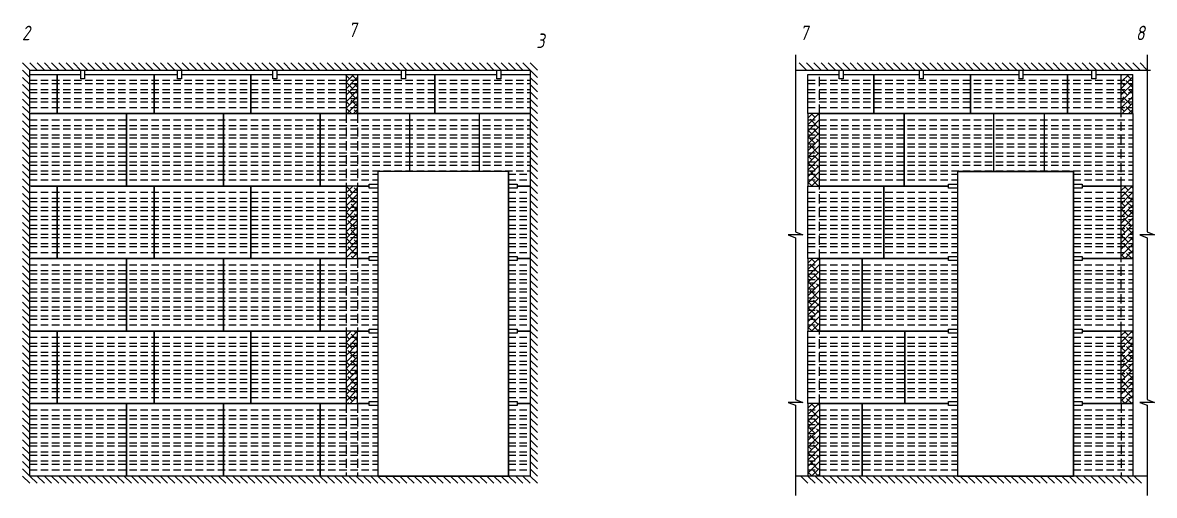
# Model space of a CAD drawing. Header units: millimetres. Extents: x -1499 to 18227, y -5398 to 4982.
# Drawn here: x 447 to 8250, y 1667 to 4929 of the extents above; entities that cross this region are included whole.
import ezdxf
from ezdxf.enums import TextEntityAlignment as Align

# ---------------------------------------------------------------- set-up
doc = ezdxf.new("R2010")
doc.units = ezdxf.units.MM
doc.linetypes.add('DASHED', pattern=[19.05, 12.7, -6.35])
doc.layers.add('100 noprint', color=1, linetype='Continuous', plot=False)
doc.styles.add('ГОСТ-ISOCPEUR', font='isocpeui.ttf', dxfattribs={"width": 0.8})
pattern_1 = [(45, (-56973.817, 13116.812), (-22.45064, 22.45064), []), (135, (-56973.817, 13116.812), (-67.351921, 22.45064), [79.375, -47.625])]

msp = doc.modelspace()

# ---------------------------------------------------------------- hatches: boundary and pattern name
h = msp.add_hatch()
h.set_pattern_fill('ANSI38', color=256, scale=10, style=0)
h.set_pattern_definition(pattern_1)
h.paths.add_polyline_path([(2756.9, 2300.6), (2756.9, 2800.6), (2676.9, 2800.6), (2676.9, 2300.6)])
h.paths.add_polyline_path([(2756.9, 3300.6), (2756.9, 3800.6), (2676.9, 3800.6), (2676.9, 3300.6)])
h.paths.add_polyline_path([(2756.9, 4300.6), (2756.9, 4570.6), (2676.9, 4570.6), (2676.9, 4300.6)])
h = msp.add_hatch()
h.set_pattern_fill('ANSI38', color=256, scale=10, style=0)
h.set_pattern_definition(pattern_1)
h.paths.add_polyline_path([(8101.8, 4300.6), (8101.8, 4570.6), (8021.8, 4570.6), (8021.8, 4300.6)])
h = msp.add_hatch()
h.set_pattern_fill('ANSI38', color=256, scale=10, style=0)
h.set_pattern_definition([(45, (-56973.817, 15116.812), (-22.45064, 22.45064), []), (135, (-56973.817, 15116.812), (-67.351921, 22.45064), [79.375, -47.625])])
h.paths.add_polyline_path([(5941.8, 3800.6), (5941.8, 4300.6), (5861.8, 4300.6), (5861.8, 3800.6)])
h = msp.add_hatch()
h.set_pattern_fill('ANSI38', color=256, scale=10, style=0)
h.set_pattern_definition([(45, (-54813.817, 14616.812), (-22.45064, 22.45064), []), (135, (-54813.817, 14616.812), (-67.351921, 22.45064), [79.375, -47.625])])
h.paths.add_polyline_path([(8101.8, 3300.6), (8101.8, 3800.6), (8021.8, 3800.6), (8021.8, 3300.6)])
h = msp.add_hatch()
h.set_pattern_fill('ANSI38', color=256, scale=10, style=0)
h.set_pattern_definition([(45, (-56973.817, 14116.812), (-22.45064, 22.45064), []), (135, (-56973.817, 14116.812), (-67.351921, 22.45064), [79.375, -47.625])])
h.paths.add_polyline_path([(5941.8, 2800.6), (5941.8, 3300.6), (5861.8, 3300.6), (5861.8, 2800.6)])
h = msp.add_hatch()
h.set_pattern_fill('ANSI38', color=256, scale=10, style=0)
h.set_pattern_definition([(45, (-54813.817, 13616.812), (-22.45064, 22.45064), []), (135, (-54813.817, 13616.812), (-67.351921, 22.45064), [79.375, -47.625])])
h.paths.add_polyline_path([(8101.8, 2300.6), (8101.8, 2800.6), (8021.8, 2800.6), (8021.8, 2300.6)])
h = msp.add_hatch()
h.set_pattern_fill('ANSI38', color=256, scale=10, style=0)
h.set_pattern_definition(pattern_1)
h.paths.add_polyline_path([(5941.8, 1800.6), (5941.8, 2300.6), (5861.8, 2300.6), (5861.8, 1800.6)])

# ---------------------------------------------------------------- linework, layer by layer
for p, q in [((446.9, 4650.6), (496.9, 4600.6)), ((496.9, 4650.6), (546.9, 4600.6)), ((546.9, 4650.6), (596.9, 4600.6)), ((596.9, 4650.6), (646.9, 4600.6)), ((646.9, 4650.6), (696.9, 4600.6)), ((696.9, 4650.6), (746.9, 4600.6)), ((746.9, 4650.6), (796.9, 4600.6)), ((796.9, 4650.6), (846.9, 4600.6)), ((846.9, 4650.6), (896.9, 4600.6)), ((896.9, 4650.6), (946.9, 4600.6)), ((946.9, 4650.6), (996.9, 4600.6)), ((996.9, 4650.6), (1046.9, 4600.6)), ((1046.9, 4650.6), (1096.9, 4600.6)), ((1096.9, 4650.6), (1146.9, 4600.6)), ((1146.9, 4650.6), (1196.9, 4600.6)), ((1196.9, 4650.6), (1246.9, 4600.6)), ((1246.9, 4650.6), (1296.9, 4600.6)), ((1296.9, 4650.6), (1346.9, 4600.6)), ((1346.9, 4650.6), (1396.9, 4600.6)), ((1396.9, 4650.6), (1446.9, 4600.6)), ((1446.9, 4650.6), (1496.9, 4600.6)), ((1496.9, 4650.6), (1546.9, 4600.6)), ((1546.9, 4650.6), (1596.9, 4600.6)), ((1596.9, 4650.6), (1646.9, 4600.6)), ((1646.9, 4650.6), (1696.9, 4600.6)), ((1696.9, 4650.6), (1746.9, 4600.6)), ((1746.9, 4650.6), (1796.9, 4600.6)), ((1796.9, 4650.6), (1846.9, 4600.6)), ((1846.9, 4650.6), (1896.9, 4600.6)), ((1896.9, 4650.6), (1946.9, 4600.6)), ((1946.9, 4650.6), (1996.9, 4600.6)), ((1996.9, 4650.6), (2046.9, 4600.6)), ((2046.9, 4650.6), (2096.9, 4600.6)), ((2096.9, 4650.6), (2146.9, 4600.6)), ((2146.9, 4650.6), (2196.9, 4600.6)), ((2196.9, 4650.6), (2246.9, 4600.6)), ((2246.9, 4650.6), (2296.9, 4600.6)), ((2296.9, 4650.6), (2346.9, 4600.6)), ((2346.9, 4650.6), (2396.9, 4600.6)), ((2396.9, 4650.6), (2446.9, 4600.6)), ((2446.9, 4650.6), (2496.9, 4600.6)), ((2496.9, 4650.6), (2546.9, 4600.6)), ((2546.9, 4650.6), (2596.9, 4600.6)), ((2596.9, 4650.6), (2646.9, 4600.6)), ((2646.9, 4650.6), (2696.9, 4600.6)), ((2696.9, 4650.6), (2746.9, 4600.6)), ((2746.9, 4650.6), (2796.9, 4600.6)), ((2796.9, 4650.6), (2846.9, 4600.6)), ((2846.9, 4650.6), (2896.9, 4600.6)), ((2896.9, 4650.6), (2946.9, 4600.6)), ((2946.9, 4650.6), (2996.9, 4600.6)), ((2996.9, 4650.6), (3046.9, 4600.6)), ((3046.9, 4650.6), (3096.9, 4600.6)), ((3096.9, 4650.6), (3146.9, 4600.6)), ((3146.9, 4650.6), (3196.9, 4600.6)), ((3196.9, 4650.6), (3246.9, 4600.6)), ((3246.9, 4650.6), (3296.9, 4600.6)), ((3296.9, 4650.6), (3346.9, 4600.6)), ((3346.9, 4650.6), (3396.9, 4600.6)), ((3396.9, 4650.6), (3446.9, 4600.6)), ((3446.9, 4650.6), (3496.9, 4600.6)), ((3496.9, 4650.6), (3546.9, 4600.6)), ((3546.9, 4650.6), (3596.9, 4600.6)), ((3596.9, 4650.6), (3646.9, 4600.6)), ((3646.9, 4650.6), (3696.9, 4600.6)), ((3696.9, 4650.6), (3746.9, 4600.6)), ((3746.9, 4650.6), (3796.9, 4600.6)), ((3796.9, 4650.6), (3846.9, 4600.6)), ((3846.9, 4650.6), (3896.9, 4600.6)), ((3896.9, 4650.6), (3946.9, 4600.6)), ((3946.9, 4650.6), (3996.9, 4600.6)), ((5801.8, 4650.6), (5851.8, 4600.6)), ((5851.8, 4650.6), (5901.8, 4600.6)), ((5901.8, 4650.6), (5951.8, 4600.6)), ((5951.8, 4650.6), (6001.8, 4600.6)), ((6001.8, 4650.6), (6051.8, 4600.6)), ((6051.8, 4650.6), (6101.8, 4600.6)), ((6101.8, 4650.6), (6151.8, 4600.6)), ((6151.8, 4650.6), (6201.8, 4600.6)), ((6201.8, 4650.6), (6251.8, 4600.6)), ((6251.8, 4650.6), (6301.8, 4600.6)), ((6301.8, 4650.6), (6351.8, 4600.6)), ((6351.8, 4650.6), (6401.8, 4600.6)), ((6401.8, 4650.6), (6451.8, 4600.6)), ((6451.8, 4650.6), (6501.8, 4600.6)), ((6501.8, 4650.6), (6551.8, 4600.6)), ((6551.8, 4650.6), (6601.8, 4600.6)), ((6601.8, 4650.6), (6651.8, 4600.6)), ((6651.8, 4650.6), (6701.8, 4600.6)), ((6701.8, 4650.6), (6751.8, 4600.6)), ((6751.8, 4650.6), (6801.8, 4600.6)), ((6801.8, 4650.6), (6851.8, 4600.6)), ((6851.8, 4650.6), (6901.8, 4600.6)), ((6901.8, 4650.6), (6951.8, 4600.6)), ((6951.8, 4650.6), (7001.8, 4600.6)), ((7001.8, 4650.6), (7051.8, 4600.6)), ((7051.8, 4650.6), (7101.8, 4600.6)), ((7101.8, 4650.6), (7151.8, 4600.6)), ((7151.8, 4650.6), (7201.8, 4600.6)), ((7201.8, 4650.6), (7251.8, 4600.6)), ((7251.8, 4650.6), (7301.8, 4600.6)), ((7301.8, 4650.6), (7351.8, 4600.6)), ((7351.8, 4650.6), (7401.8, 4600.6)), ((7401.8, 4650.6), (7451.8, 4600.6)), ((7451.8, 4650.6), (7501.8, 4600.6)), ((7501.8, 4650.6), (7551.8, 4600.6)), ((7551.8, 4650.6), (7601.8, 4600.6)), ((7601.8, 4650.6), (7651.8, 4600.6)), ((7651.8, 4650.6), (7701.8, 4600.6)), ((7701.8, 4650.6), (7751.8, 4600.6)), ((7751.8, 4650.6), (7801.8, 4600.6)), ((7801.8, 4650.6), (7851.8, 4600.6)), ((7851.8, 4650.6), (7901.8, 4600.6)), ((7901.8, 4650.6), (7951.8, 4600.6)), ((7951.8, 4650.6), (8001.8, 4600.6)), ((8001.8, 4650.6), (8051.8, 4600.6)), ((8051.8, 4650.6), (8101.8, 4600.6)), ((8101.8, 4650.6), (8151.8, 4600.6)), ((8151.8, 4650.6), (8201.8, 4600.6)), ((446.9, 4600.6), (496.9, 4550.6)), ((446.9, 4550.6), (496.9, 4500.6)), ((496.9, 1800.6), (496.9, 4600.6)), ((496.9, 4600.6), (3946.9, 4600.6)), ((496.9, 4570.6), (847.6, 4570.6)), ((874.6, 4570.6), (1514.6, 4570.6)), ((1541.6, 4570.6), (2171.6, 4570.6)), ((2019.9, 4300.6), (2019.9, 4570.6)), ((2198.6, 4570.6), (3059, 4570.6)), ((2676.9, 4570.6), (2676.9, 4300.6)), ((2756.9, 4570.6), (2756.9, 4300.6)), ((3086, 4570.6), (3716.4, 4570.6)), ((3289.9, 4300.6), (3289.9, 4570.6)), ((3289.9, 4300.6), (3289.9, 4570.6)), ((3743.4, 4570.6), (3946.9, 4570.6)), ((3946.9, 4600.6), (3946.9, 1800.6)), ((3946.9, 4600.6), (3996.9, 4550.6)), ((3946.9, 4570.6), (3946.9, 4300.6)), ((3946.9, 4550.6), (3996.9, 4500.6)), ((5775.4, 4600.6), (8223.8, 4600.6)), ((5861.8, 4300.6), (5861.8, 4570.6)), ((5861.8, 4570.6), (6077.5, 4570.6)), ((6104.5, 4570.6), (6630.1, 4570.6)), ((6657.1, 4570.6), (7317.2, 4570.6)), ((7344.2, 4570.6), (7819.3, 4570.6)), ((7846.3, 4570.6), (8101.8, 4570.6)), ((8021.8, 4300.6), (8021.8, 4570.6)), ((8101.8, 4300.6), (8101.8, 4570.6)), ((446.9, 4500.6), (496.9, 4450.6)), ((446.9, 4450.6), (496.9, 4400.6)), ((3946.9, 4500.6), (3996.9, 4450.6)), ((3946.9, 4450.6), (3996.9, 4400.6)), ((446.9, 4400.6), (496.9, 4350.6)), ((3946.9, 4400.6), (3996.9, 4350.6)), ((446.9, 4350.6), (496.9, 4300.6)), ((446.9, 4300.6), (496.9, 4250.6)), ((2686.9, 4300.6), (2019.9, 4300.6)), ((2497.9, 3800.6), (2497.9, 4300.6)), ((2497.9, 4300.6), (3164.9, 4300.6)), ((3114.9, 4300.6), (3114.9, 3900.6)), ((3164.9, 4300.6), (3596.9, 4300.6)), ((3946.9, 4300.6), (3289.9, 4300.6)), ((3946.9, 4350.6), (3996.9, 4300.6)), ((3946.9, 4300.6), (3996.9, 4250.6)), ((5861.8, 4300.6), (5861.8, 3800.6)), ((5941.8, 4300.6), (6524.8, 4300.6)), ((5941.8, 3800.6), (5941.8, 4300.6)), ((6524.8, 4300.6), (6524.8, 3800.6)), ((6524.8, 4300.6), (7191.8, 4300.6)), ((6524.8, 3800.6), (6524.8, 4300.6)), ((7141.8, 4300.6), (7141.8, 3900.6)), ((7191.8, 4300.6), (7491.8, 4300.6)), ((7491.8, 3900.6), (7491.8, 4300.6)), ((7491.8, 3900.6), (7491.8, 4300.6)), ((7491.8, 4300.6), (8101.8, 4300.6)), ((8101.8, 4300.6), (8101.8, 3800.6)), ((446.9, 4250.6), (496.9, 4200.6)), ((3946.9, 4250.6), (3996.9, 4200.6)), ((446.9, 4200.6), (496.9, 4150.6)), ((446.9, 4150.6), (496.9, 4100.6)), ((3946.9, 4200.6), (3996.9, 4150.6)), ((3946.9, 4150.6), (3996.9, 4100.6)), ((446.9, 4100.6), (496.9, 4050.6)), ((3946.9, 4100.6), (3996.9, 4050.6)), ((446.9, 4050.6), (496.9, 4000.6)), ((446.9, 4000.6), (496.9, 3950.6)), ((3946.9, 4050.6), (3996.9, 4000.6)), ((3946.9, 4000.6), (3996.9, 3950.6)), ((446.9, 3950.6), (496.9, 3900.6)), ((3946.9, 3950.6), (3996.9, 3900.6)), ((446.9, 3900.6), (496.9, 3850.6)), ((446.9, 3850.6), (496.9, 3800.6)), ((2896.9, 3900.6), (2896.9, 1800.6)), ((3796.9, 3900.6), (2896.9, 3900.6)), ((3796.9, 3900.6), (3796.9, 1800.6)), ((3946.9, 3900.6), (3996.9, 3850.6)), ((3946.9, 3850.6), (3996.9, 3800.6)), ((6891.8, 3900.6), (6891.8, 1800.6)), ((6891.8, 3900.6), (7691.8, 3900.6)), ((7691.8, 3900.6), (7691.8, 1800.6)), ((446.9, 3800.6), (496.9, 3750.6)), ((446.9, 3750.6), (496.9, 3700.6)), ((2019.9, 3300.6), (2019.9, 3800.6)), ((2019.9, 3800.6), (2676.9, 3800.6)), ((2836.9, 3800.6), (2497.9, 3800.6)), ((2676.9, 3800.6), (2676.9, 3300.6)), ((3946.9, 3800.6), (3996.9, 3750.6)), ((3946.9, 3750.6), (3996.9, 3700.6)), ((5861.8, 3800.6), (6384.8, 3800.6)), ((5861.8, 3300.6), (5861.8, 3800.6)), ((6524.8, 3800.6), (5941.8, 3800.6)), ((6384.8, 3800.6), (6384.8, 3300.6)), ((6831.8, 3800.6), (6524.8, 3800.6)), ((8101.8, 3800.6), (7751.8, 3800.6)), ((8021.8, 3300.6), (8021.8, 3800.6)), ((8101.8, 3800.6), (8101.8, 3300.6)), ((446.9, 3700.6), (496.9, 3650.6)), ((3946.9, 3700.6), (3996.9, 3650.6)), ((446.9, 3650.6), (496.9, 3600.6)), ((446.9, 3600.6), (496.9, 3550.6)), ((3946.9, 3650.6), (3996.9, 3600.6)), ((3946.9, 3600.6), (3996.9, 3550.6)), ((446.9, 3550.6), (496.9, 3500.6)), ((3946.9, 3550.6), (3996.9, 3500.6)), ((446.9, 3500.6), (496.9, 3450.6)), ((446.9, 3450.6), (496.9, 3400.6)), ((3946.9, 3500.6), (3996.9, 3450.6)), ((3946.9, 3450.6), (3996.9, 3400.6)), ((446.9, 3400.6), (496.9, 3350.6)), ((3946.9, 3400.6), (3996.9, 3350.6)), ((446.9, 3350.6), (496.9, 3300.6)), ((446.9, 3300.6), (496.9, 3250.6)), ((2676.9, 3300.6), (2019.9, 3300.6)), ((2497.9, 2800.6), (2497.9, 3300.6)), ((2497.9, 3300.6), (2836.9, 3300.6)), ((3796.9, 2800.6), (3796.9, 3300.6)), ((3946.9, 3350.6), (3996.9, 3300.6)), ((3946.9, 3300.6), (3996.9, 3250.6)), ((5861.8, 3300.6), (5861.8, 2800.6)), ((6384.8, 3300.6), (5861.8, 3300.6)), ((5941.8, 3300.6), (5941.8, 2800.6)), ((6234.8, 2800.6), (6234.8, 3300.6)), ((6234.8, 3300.6), (6831.8, 3300.6)), ((8101.8, 3300.6), (8101.8, 2800.6)), ((446.9, 3250.6), (496.9, 3200.6)), ((446.9, 3200.6), (496.9, 3150.6)), ((3946.9, 3250.6), (3996.9, 3200.6)), ((3946.9, 3200.6), (3996.9, 3150.6)), ((446.9, 3150.6), (496.9, 3100.6)), ((3946.9, 3150.6), (3996.9, 3100.6)), ((446.9, 3100.6), (496.9, 3050.6)), ((446.9, 3050.6), (496.9, 3000.6)), ((3946.9, 3100.6), (3996.9, 3050.6)), ((3946.9, 3050.6), (3996.9, 3000.6)), ((446.9, 3000.6), (496.9, 2950.6)), ((3946.9, 3000.6), (3996.9, 2950.6)), ((446.9, 2950.6), (496.9, 2900.6)), ((446.9, 2900.6), (496.9, 2850.6)), ((3946.9, 2950.6), (3996.9, 2900.6)), ((3946.9, 2900.6), (3996.9, 2850.6)), ((446.9, 2850.6), (496.9, 2800.6)), ((3946.9, 2850.6), (3996.9, 2800.6)), ((446.9, 2800.6), (496.9, 2750.6)), ((446.9, 2750.6), (496.9, 2700.6)), ((2019.9, 2800.6), (2676.9, 2800.6)), ((2019.9, 2300.6), (2019.9, 2800.6)), ((2836.9, 2800.6), (2497.9, 2800.6)), ((2676.9, 2800.6), (2676.9, 2300.6)), ((2756.9, 2300.6), (2756.9, 2800.6)), ((2756.9, 2800.6), (2836.9, 2800.6)), ((3796.9, 2300.6), (3796.9, 2800.6)), ((3856.9, 2800.6), (3946.9, 2800.6)), ((3946.9, 2800.6), (3856.9, 2800.6)), ((3946.9, 2800.6), (3996.9, 2750.6)), ((3946.9, 2750.6), (3996.9, 2700.6)), ((6831.8, 2800.6), (6234.8, 2800.6)), ((8021.8, 2300.6), (8021.8, 2800.6)), ((8101.8, 2800.6), (8101.8, 2300.6)), ((446.9, 2700.6), (496.9, 2650.6)), ((3946.9, 2700.6), (3996.9, 2650.6)), ((446.9, 2650.6), (496.9, 2600.6)), ((446.9, 2600.6), (496.9, 2550.6)), ((3946.9, 2650.6), (3996.9, 2600.6)), ((3946.9, 2600.6), (3996.9, 2550.6)), ((446.9, 2550.6), (496.9, 2500.6)), ((446.9, 2500.6), (496.9, 2450.6)), ((3946.9, 2550.6), (3996.9, 2500.6)), ((3946.9, 2500.6), (3996.9, 2450.6)), ((446.9, 2450.6), (496.9, 2400.6)), ((3946.9, 2450.6), (3996.9, 2400.6)), ((446.9, 2400.6), (496.9, 2350.6)), ((446.9, 2350.6), (496.9, 2300.6)), ((3946.9, 2400.6), (3996.9, 2350.6)), ((3946.9, 2350.6), (3996.9, 2300.6)), ((446.9, 2300.6), (496.9, 2250.6)), ((2676.9, 2300.6), (2019.9, 2300.6)), ((2836.9, 2300.6), (2756.9, 2300.6)), ((3946.9, 2300.6), (3996.9, 2250.6)), ((5861.8, 2300.6), (5861.8, 1800.6)), ((5941.8, 2300.6), (5941.8, 1800.6)), ((6234.8, 1800.6), (6234.8, 2300.6)), ((6234.8, 2300.6), (6831.8, 2300.6)), ((8101.8, 2300.6), (8101.8, 1800.6)), ((446.9, 2250.6), (496.9, 2200.6)), ((446.9, 2200.6), (496.9, 2150.6)), ((3946.9, 2250.6), (3996.9, 2200.6)), ((3946.9, 2200.6), (3996.9, 2150.6)), ((446.9, 2150.6), (496.9, 2100.6)), ((3946.9, 2150.6), (3996.9, 2100.6)), ((446.9, 2100.6), (496.9, 2050.6)), ((446.9, 2050.6), (496.9, 2000.6)), ((3946.9, 2100.6), (3996.9, 2050.6)), ((3946.9, 2050.6), (3996.9, 2000.6)), ((446.9, 2000.6), (496.9, 1950.6)), ((3946.9, 2000.6), (3996.9, 1950.6)), ((446.9, 1950.6), (496.9, 1900.6)), ((446.9, 1900.6), (496.9, 1850.6)), ((3946.9, 1950.6), (3996.9, 1900.6)), ((3946.9, 1900.6), (3996.9, 1850.6)), ((446.9, 1850.6), (496.9, 1800.6)), ((446.9, 1800.6), (496.9, 1750.6)), ((3946.9, 1800.6), (496.9, 1800.6)), ((496.9, 1800.6), (546.9, 1750.6)), ((546.9, 1800.6), (596.9, 1750.6)), ((596.9, 1800.6), (646.9, 1750.6)), ((646.9, 1800.6), (696.9, 1750.6)), ((696.9, 1800.6), (746.9, 1750.6)), ((746.9, 1800.6), (796.9, 1750.6)), ((796.9, 1800.6), (846.9, 1750.6)), ((846.9, 1800.6), (896.9, 1750.6)), ((896.9, 1800.6), (946.9, 1750.6)), ((946.9, 1800.6), (996.9, 1750.6)), ((996.9, 1800.6), (1046.9, 1750.6)), ((1046.9, 1800.6), (1096.9, 1750.6)), ((1096.9, 1800.6), (1146.9, 1750.6)), ((1146.9, 1800.6), (1196.9, 1750.6)), ((1196.9, 1800.6), (1246.9, 1750.6)), ((1246.9, 1800.6), (1296.9, 1750.6)), ((1296.9, 1800.6), (1346.9, 1750.6)), ((1346.9, 1800.6), (1396.9, 1750.6)), ((1396.9, 1800.6), (1446.9, 1750.6)), ((1446.9, 1800.6), (1496.9, 1750.6)), ((1496.9, 1800.6), (1546.9, 1750.6)), ((1546.9, 1800.6), (1596.9, 1750.6)), ((1596.9, 1800.6), (1646.9, 1750.6)), ((1646.9, 1800.6), (1696.9, 1750.6)), ((1696.9, 1800.6), (1746.9, 1750.6)), ((1746.9, 1800.6), (1796.9, 1750.6)), ((1796.9, 1800.6), (1846.9, 1750.6)), ((1846.9, 1800.6), (1896.9, 1750.6)), ((1896.9, 1800.6), (1946.9, 1750.6)), ((1946.9, 1800.6), (1996.9, 1750.6)), ((1996.9, 1800.6), (2046.9, 1750.6)), ((2046.9, 1800.6), (2096.9, 1750.6)), ((2096.9, 1800.6), (2146.9, 1750.6)), ((2146.9, 1800.6), (2196.9, 1750.6)), ((2196.9, 1800.6), (2246.9, 1750.6)), ((2246.9, 1800.6), (2296.9, 1750.6)), ((2296.9, 1800.6), (2346.9, 1750.6)), ((2346.9, 1800.6), (2396.9, 1750.6)), ((2396.9, 1800.6), (2446.9, 1750.6)), ((2446.9, 1800.6), (2496.9, 1750.6)), ((2496.9, 1800.6), (2546.9, 1750.6)), ((2546.9, 1800.6), (2596.9, 1750.6)), ((2596.9, 1800.6), (2646.9, 1750.6)), ((2646.9, 1800.6), (2696.9, 1750.6)), ((2696.9, 1800.6), (2746.9, 1750.6)), ((2746.9, 1800.6), (2796.9, 1750.6)), ((2796.9, 1800.6), (2846.9, 1750.6)), ((2846.9, 1800.6), (2896.9, 1750.6)), ((2896.9, 1800.6), (2946.9, 1750.6)), ((2946.9, 1800.6), (2996.9, 1750.6)), ((2996.9, 1800.6), (3046.9, 1750.6)), ((3046.9, 1800.6), (3096.9, 1750.6)), ((3096.9, 1800.6), (3146.9, 1750.6)), ((3146.9, 1800.6), (3196.9, 1750.6)), ((3196.9, 1800.6), (3246.9, 1750.6)), ((3246.9, 1800.6), (3296.9, 1750.6)), ((3296.9, 1800.6), (3346.9, 1750.6)), ((3346.9, 1800.6), (3396.9, 1750.6)), ((3396.9, 1800.6), (3446.9, 1750.6)), ((3446.9, 1800.6), (3496.9, 1750.6)), ((3496.9, 1800.6), (3546.9, 1750.6)), ((3546.9, 1800.6), (3596.9, 1750.6)), ((3596.9, 1800.6), (3646.9, 1750.6)), ((3646.9, 1800.6), (3696.9, 1750.6)), ((3696.9, 1800.6), (3746.9, 1750.6)), ((3746.9, 1800.6), (3796.9, 1750.6)), ((3796.9, 1800.6), (3846.9, 1750.6)), ((3846.9, 1800.6), (3896.9, 1750.6)), ((3896.9, 1800.6), (3946.9, 1750.6)), ((3946.9, 1850.6), (3996.9, 1800.6)), ((3946.9, 1800.6), (3996.9, 1750.6)), ((8200.3, 1800.6), (5775.4, 1800.6)), ((5811.8, 1800.6), (5861.8, 1750.6)), ((5861.8, 1800.6), (5911.8, 1750.6)), ((5911.8, 1800.6), (5961.8, 1750.6)), ((5961.8, 1800.6), (6011.8, 1750.6)), ((6011.8, 1800.6), (6061.8, 1750.6)), ((6061.8, 1800.6), (6111.8, 1750.6)), ((6111.8, 1800.6), (6161.8, 1750.6)), ((6161.8, 1800.6), (6211.8, 1750.6)), ((6211.8, 1800.6), (6261.8, 1750.6)), ((6891.8, 1800.6), (6234.8, 1800.6)), ((6261.8, 1800.6), (6311.8, 1750.6)), ((6311.8, 1800.6), (6361.8, 1750.6)), ((6361.8, 1800.6), (6411.8, 1750.6)), ((6411.8, 1800.6), (6461.8, 1750.6)), ((6461.8, 1800.6), (6511.8, 1750.6)), ((6511.8, 1800.6), (6561.8, 1750.6)), ((6561.8, 1800.6), (6611.8, 1750.6)), ((6611.8, 1800.6), (6661.8, 1750.6)), ((6661.8, 1800.6), (6711.8, 1750.6)), ((6711.8, 1800.6), (6761.8, 1750.6)), ((6761.8, 1800.6), (6811.8, 1750.6)), ((6811.8, 1800.6), (6861.8, 1750.6)), ((6861.8, 1800.6), (6911.8, 1750.6)), ((6911.8, 1800.6), (6961.8, 1750.6)), ((6961.8, 1800.6), (7011.8, 1750.6)), ((7011.8, 1800.6), (7061.8, 1750.6)), ((7061.8, 1800.6), (7111.8, 1750.6)), ((7111.8, 1800.6), (7161.8, 1750.6)), ((7161.8, 1800.6), (7211.8, 1750.6)), ((7211.8, 1800.6), (7261.8, 1750.6)), ((7261.8, 1800.6), (7311.8, 1750.6)), ((7311.8, 1800.6), (7361.8, 1750.6)), ((7361.8, 1800.6), (7411.8, 1750.6)), ((7411.8, 1800.6), (7461.8, 1750.6)), ((7461.8, 1800.6), (7511.8, 1750.6)), ((7511.8, 1800.6), (7561.8, 1750.6)), ((7561.8, 1800.6), (7611.8, 1750.6)), ((7611.8, 1800.6), (7661.8, 1750.6)), ((7661.8, 1800.6), (7711.8, 1750.6)), ((7711.8, 1800.6), (7761.8, 1750.6)), ((7761.8, 1800.6), (7811.8, 1750.6)), ((7811.8, 1800.6), (7861.8, 1750.6)), ((7861.8, 1800.6), (7911.8, 1750.6)), ((7911.8, 1800.6), (7961.8, 1750.6)), ((7961.8, 1800.6), (8011.8, 1750.6)), ((8011.8, 1800.6), (8061.8, 1750.6)), ((8061.8, 1800.6), (8111.8, 1750.6)), ((8111.8, 1800.6), (8161.8, 1750.6))]:
    msp.add_line(p, q)
at = {"linetype": 'DASHED', "ltscale": 5}
for p, q in [((5941.8, 4300.6), (5941.8, 4570.6)), ((2676.9, 4300.6), (2676.9, 3800.6)), ((2756.9, 4300.6), (2756.9, 3800.6)), ((8021.8, 3800.6), (8021.8, 4300.6)), ((5941.8, 3300.6), (5941.8, 3800.6)), ((2676.9, 3300.6), (2676.9, 2800.6)), ((2756.9, 3300.6), (2756.9, 2800.6)), ((8021.8, 2800.6), (8021.8, 3300.6)), ((5941.8, 2300.6), (5941.8, 2800.6)), ((2676.9, 2300.6), (2676.9, 1800.6)), ((2756.9, 2300.6), (2756.9, 1800.6)), ((8021.8, 2300.6), (8021.8, 1800.6))]:
    msp.add_line(p, q, dxfattribs=at)
for points in [[(5775.4, 4706.7), (5775.4, 3484.7), (5825.4, 3464.7), (5725.4, 3464.7), (5775.4, 3444.7), (5775.4, 2328.8), (5825.4, 2308.8), (5725.4, 2308.8), (5775.4, 2288.8), (5775.4, 1667.2)], [(8200.3, 4706.7), (8200.3, 3484.7), (8250.3, 3464.7), (8150.3, 3464.7), (8200.3, 3444.7), (8200.3, 2328.8), (8250.3, 2308.8), (8150.3, 2308.8), (8200.3, 2288.8), (8200.3, 1667.2)], [(685.9, 4570.6), (685.9, 4300.6), (506.9, 4300.6)], [(1352.9, 4570.6), (1352.9, 4300.6), (685.9, 4300.6), (685.9, 4570.6)], [(2019.9, 4570.6), (2019.9, 4300.6), (1352.9, 4300.6), (1352.9, 4570.6)], [(3289.9, 4570.6), (3289.9, 4300.6), (2756.9, 4300.6)], [(6316.3, 4570.6), (6316.3, 4300.6), (5861.8, 4300.6)], [(6983.3, 4570.6), (6983.3, 4300.6), (6316.3, 4300.6), (6316.3, 4570.6)], [(7650.3, 4570.6), (7650.3, 4300.6), (6983.3, 4300.6), (6983.3, 4570.6)], [(8021.8, 4300.6), (7650.3, 4300.6), (7650.3, 4570.6)], [(3596.9, 3900.6), (3596.9, 4300.6), (3946.9, 4300.6)], [(506.9, 3800.6), (685.9, 3800.6), (685.9, 3300.6), (506.9, 3300.6)], [(2836.9, 3300.6), (2756.9, 3300.6), (2756.9, 3800.6), (2836.9, 3800.6)], [(3796.9, 3300.6), (3796.9, 3800.6)], [(3946.9, 3800.6), (3856.9, 3800.6)], [(3856.9, 3800.6), (3946.9, 3800.6)], [(6831.8, 3300.6), (6384.8, 3300.6), (6384.8, 3800.6), (6831.8, 3800.6)], [(7751.8, 3800.6), (8021.8, 3800.6)], [(3946.9, 3300.6), (3856.9, 3300.6)], [(3856.9, 3300.6), (3946.9, 3300.6)], [(5941.8, 3300.6), (6234.8, 3300.6), (6234.8, 2800.6), (5941.8, 2800.6)], [(7751.8, 3300.6), (8101.8, 3300.6)], [(8101.8, 3300.6), (7751.8, 3300.6)], [(506.9, 2800.6), (685.9, 2800.6), (685.9, 2300.6), (506.9, 2300.6)], [(6831.8, 2300.6), (6528.8, 2300.6), (6528.8, 2800.6), (6831.8, 2800.6)], [(7751.8, 2800.6), (8021.8, 2800.6)], [(8101.8, 2800.6), (7751.8, 2800.6)], [(2896.9, 1800.6), (2497.9, 1800.6), (2497.9, 2300.6), (2836.9, 2300.6)], [(3946.9, 1800.6), (3796.9, 1800.6), (3796.9, 2300.6)], [(3946.9, 2300.6), (3856.9, 2300.6)], [(3856.9, 2300.6), (3946.9, 2300.6)], [(5941.8, 2300.6), (6234.8, 2300.6), (6234.8, 1800.6), (5941.8, 1800.6)], [(7751.8, 2300.6), (8101.8, 2300.6)], [(8101.8, 2300.6), (7751.8, 2300.6)], [(8101.8, 1800.6), (7691.8, 1800.6)]]:
    msp.add_lwpolyline(points)
at = {"flags": 128}
for points in [[(874.6, 4540.6), (847.6, 4540.6), (847.6, 4600.6), (874.6, 4600.6)], [(1541.6, 4540.6), (1514.6, 4540.6), (1514.6, 4600.6), (1541.6, 4600.6)], [(2198.6, 4540.6), (2171.6, 4540.6), (2171.6, 4600.6), (2198.6, 4600.6)], [(3086, 4540.6), (3059, 4540.6), (3059, 4600.6), (3086, 4600.6)], [(3743.4, 4540.6), (3716.4, 4540.6), (3716.4, 4600.6), (3743.4, 4600.6)], [(6104.5, 4540.6), (6077.5, 4540.6), (6077.5, 4600.6), (6104.5, 4600.6)], [(6657.1, 4540.6), (6630.1, 4540.6), (6630.1, 4600.6), (6657.1, 4600.6)], [(7344.2, 4540.6), (7317.2, 4540.6), (7317.2, 4600.6), (7344.2, 4600.6)], [(7846.3, 4540.6), (7819.3, 4540.6), (7819.3, 4600.6), (7846.3, 4600.6)], [(2836.9, 3787.1), (2836.9, 3814.1), (2896.9, 3814.1), (2896.9, 3787.1)], [(3796.9, 3787.1), (3796.9, 3814.1), (3856.9, 3814.1), (3856.9, 3787.1)], [(6831.8, 3787.1), (6831.8, 3814.1), (6891.8, 3814.1), (6891.8, 3787.1)], [(7691.8, 3787.1), (7691.8, 3814.1), (7751.8, 3814.1), (7751.8, 3787.1)], [(2836.9, 3287.1), (2836.9, 3314.1), (2896.9, 3314.1), (2896.9, 3287.1)], [(3796.9, 3287.1), (3796.9, 3314.1), (3856.9, 3314.1), (3856.9, 3287.1)], [(6831.8, 3287.1), (6831.8, 3314.1), (6891.8, 3314.1), (6891.8, 3287.1)], [(7691.8, 3287.1), (7691.8, 3314.1), (7751.8, 3314.1), (7751.8, 3287.1)], [(2836.9, 2787.1), (2836.9, 2814.1), (2896.9, 2814.1), (2896.9, 2787.1)], [(3796.9, 2787.1), (3796.9, 2814.1), (3856.9, 2814.1), (3856.9, 2787.1)], [(6831.8, 2787.1), (6831.8, 2814.1), (6891.8, 2814.1), (6891.8, 2787.1)], [(7691.8, 2787.1), (7691.8, 2814.1), (7751.8, 2814.1), (7751.8, 2787.1)], [(2836.9, 2287.1), (2836.9, 2314.1), (2896.9, 2314.1), (2896.9, 2287.1)], [(3796.9, 2287.1), (3796.9, 2314.1), (3856.9, 2314.1), (3856.9, 2287.1)], [(6831.8, 2287.1), (6831.8, 2314.1), (6891.8, 2314.1), (6891.8, 2287.1)], [(7691.8, 2287.1), (7691.8, 2314.1), (7751.8, 2314.1), (7751.8, 2287.1)]]:
    msp.add_lwpolyline(points, close=True, dxfattribs=at)
for points in [[(496.9, 4300.6), (1163.9, 4300.6), (1163.9, 3800.6), (496.9, 3800.6)], [(1163.9, 4300.6), (1830.9, 4300.6), (1830.9, 3800.6), (1163.9, 3800.6)], [(1830.9, 4300.6), (2497.9, 4300.6), (2497.9, 3800.6), (1830.9, 3800.6)], [(685.9, 3800.6), (1352.9, 3800.6), (1352.9, 3300.6), (685.9, 3300.6)], [(1352.9, 3800.6), (2019.9, 3800.6), (2019.9, 3300.6), (1352.9, 3300.6)], [(496.9, 3300.6), (1163.9, 3300.6), (1163.9, 2800.6), (496.9, 2800.6)], [(1163.9, 3300.6), (1830.9, 3300.6), (1830.9, 2800.6), (1163.9, 2800.6)], [(1830.9, 3300.6), (2497.9, 3300.6), (2497.9, 2800.6), (1830.9, 2800.6)], [(685.9, 2800.6), (1352.9, 2800.6), (1352.9, 2300.6), (685.9, 2300.6)], [(1352.9, 2800.6), (2019.9, 2800.6), (2019.9, 2300.6), (1352.9, 2300.6)], [(5861.8, 2800.6), (6528.8, 2800.6), (6528.8, 2300.6), (5861.8, 2300.6)], [(496.9, 2300.6), (1163.9, 2300.6), (1163.9, 1800.6), (496.9, 1800.6)], [(1163.9, 2300.6), (1830.9, 2300.6), (1830.9, 1800.6), (1163.9, 1800.6)], [(1830.9, 2300.6), (2497.9, 2300.6), (2497.9, 1800.6), (1830.9, 1800.6)]]:
    msp.add_lwpolyline(points, close=True)
at = {"layer": '100 noprint', "linetype": 'DASHED', "ltscale": 4}
for p, q in [((496.9, 4530.6), (3946.9, 4530.6)), ((5861.8, 4530.6), (8101.8, 4530.6)), ((496.9, 4508.1), (3946.9, 4508.1)), ((496.9, 4468.1), (3946.9, 4468.1)), ((5861.8, 4508.1), (8101.8, 4508.1)), ((5861.8, 4468.1), (8101.8, 4468.1)), ((496.9, 4445.6), (3946.9, 4445.6)), ((496.9, 4405.6), (3946.9, 4405.6)), ((496.9, 4383.1), (3946.9, 4383.1)), ((5861.8, 4445.6), (8101.8, 4445.6)), ((5861.8, 4405.6), (8101.8, 4405.6)), ((5861.8, 4383.1), (8101.8, 4383.1)), ((496.9, 4343.1), (3946.9, 4343.1)), ((5861.8, 4343.1), (8101.8, 4343.1)), ((496.9, 4258.1), (3946.9, 4258.1)), ((496.9, 4218.1), (3946.9, 4218.1)), ((5861.8, 4258.1), (8101.8, 4258.1)), ((5861.8, 4218.1), (8101.8, 4218.1)), ((496.9, 4195.6), (3946.9, 4195.6)), ((496.9, 4155.6), (3946.9, 4155.6)), ((5861.8, 4195.6), (8101.8, 4195.6)), ((5861.8, 4155.6), (8101.8, 4155.6)), ((496.9, 4133.1), (3946.9, 4133.1)), ((496.9, 4093.1), (3946.9, 4093.1)), ((496.9, 4070.6), (3946.9, 4070.6)), ((5861.8, 4133.1), (8101.8, 4133.1)), ((5861.8, 4093.1), (8101.8, 4093.1)), ((5861.8, 4070.6), (8101.8, 4070.6)), ((496.9, 4030.6), (3946.9, 4030.6)), ((496.9, 4008.1), (3946.9, 4008.1)), ((5861.8, 4030.6), (8101.8, 4030.6)), ((5861.8, 4008.1), (8101.8, 4008.1)), ((496.9, 3968.1), (3946.9, 3968.1)), ((496.9, 3945.6), (3946.9, 3945.6)), ((496.9, 3905.6), (3946.9, 3905.6)), ((5861.8, 3968.1), (8101.8, 3968.1)), ((5861.8, 3945.6), (8101.8, 3945.6)), ((5861.8, 3905.6), (8101.8, 3905.6)), ((496.9, 3883.1), (2896.9, 3883.1)), ((496.9, 3843.1), (2896.9, 3843.1)), ((3796.9, 3883.1), (3946.9, 3883.1)), ((3796.9, 3843.1), (3946.9, 3843.1)), ((5861.8, 3883.1), (6891.8, 3883.1)), ((5861.8, 3843.1), (6891.8, 3843.1)), ((7691.8, 3883.1), (8101.8, 3883.1)), ((7691.8, 3843.1), (8101.8, 3843.1)), ((496.9, 3758.1), (2896.9, 3758.1)), ((3796.9, 3758.1), (3946.9, 3758.1)), ((5861.8, 3758.1), (6891.8, 3758.1)), ((7691.8, 3758.1), (8101.8, 3758.1)), ((496.9, 3718.1), (2896.9, 3718.1)), ((496.9, 3695.6), (2896.9, 3695.6)), ((3796.9, 3718.1), (3946.9, 3718.1)), ((3796.9, 3695.6), (3946.9, 3695.6)), ((5861.8, 3718.1), (6891.8, 3718.1)), ((5861.8, 3695.6), (6891.8, 3695.6)), ((7691.8, 3718.1), (8101.8, 3718.1)), ((7691.8, 3695.6), (8101.8, 3695.6)), ((496.9, 3655.6), (2896.9, 3655.6)), ((496.9, 3633.1), (2896.9, 3633.1)), ((496.9, 3593.1), (2896.9, 3593.1)), ((3796.9, 3655.6), (3946.9, 3655.6)), ((3796.9, 3633.1), (3946.9, 3633.1)), ((3796.9, 3593.1), (3946.9, 3593.1)), ((5861.8, 3655.6), (6891.8, 3655.6)), ((5861.8, 3633.1), (6891.8, 3633.1)), ((5861.8, 3593.1), (6891.8, 3593.1)), ((7691.8, 3655.6), (8101.8, 3655.6)), ((7691.8, 3633.1), (8101.8, 3633.1)), ((7691.8, 3593.1), (8101.8, 3593.1)), ((496.9, 3570.6), (2896.9, 3570.6)), ((496.9, 3530.6), (2896.9, 3530.6)), ((3796.9, 3570.6), (3946.9, 3570.6)), ((3796.9, 3530.6), (3946.9, 3530.6)), ((5861.8, 3570.6), (6891.8, 3570.6)), ((5861.8, 3530.6), (6891.8, 3530.6)), ((7691.8, 3570.6), (8101.8, 3570.6)), ((7691.8, 3530.6), (8101.8, 3530.6)), ((496.9, 3508.1), (2896.9, 3508.1)), ((496.9, 3468.1), (2896.9, 3468.1)), ((496.9, 3445.6), (2896.9, 3445.6)), ((3796.9, 3508.1), (3946.9, 3508.1)), ((3796.9, 3468.1), (3946.9, 3468.1)), ((3796.9, 3445.6), (3946.9, 3445.6)), ((5861.8, 3508.1), (6891.8, 3508.1)), ((5861.8, 3468.1), (6891.8, 3468.1)), ((5861.8, 3445.6), (6891.8, 3445.6)), ((7691.8, 3508.1), (8101.8, 3508.1)), ((7691.8, 3468.1), (8101.8, 3468.1)), ((7691.8, 3445.6), (8101.8, 3445.6)), ((496.9, 3405.6), (2896.9, 3405.6)), ((496.9, 3383.1), (2896.9, 3383.1)), ((3796.9, 3405.6), (3946.9, 3405.6)), ((3796.9, 3383.1), (3946.9, 3383.1)), ((5861.8, 3405.6), (6891.8, 3405.6)), ((5861.8, 3383.1), (6891.8, 3383.1)), ((7691.8, 3405.6), (8101.8, 3405.6)), ((7691.8, 3383.1), (8101.8, 3383.1)), ((496.9, 3343.1), (2896.9, 3343.1)), ((3796.9, 3343.1), (3946.9, 3343.1)), ((5861.8, 3343.1), (6891.8, 3343.1)), ((7691.8, 3343.1), (8101.8, 3343.1)), ((496.9, 3258.1), (2896.9, 3258.1)), ((496.9, 3218.1), (2896.9, 3218.1)), ((3796.9, 3258.1), (3946.9, 3258.1)), ((3796.9, 3218.1), (3946.9, 3218.1)), ((5861.8, 3258.1), (6891.8, 3258.1)), ((5861.8, 3218.1), (6891.8, 3218.1)), ((7691.8, 3258.1), (8101.8, 3258.1)), ((7691.8, 3218.1), (8101.8, 3218.1)), ((496.9, 3195.6), (2896.9, 3195.6)), ((496.9, 3155.6), (2896.9, 3155.6)), ((496.9, 3133.1), (2896.9, 3133.1)), ((3796.9, 3195.6), (3946.9, 3195.6)), ((3796.9, 3155.6), (3946.9, 3155.6)), ((3796.9, 3133.1), (3946.9, 3133.1)), ((5861.8, 3195.6), (6891.8, 3195.6)), ((5861.8, 3155.6), (6891.8, 3155.6)), ((5861.8, 3133.1), (6891.8, 3133.1)), ((7691.8, 3195.6), (8101.8, 3195.6)), ((7691.8, 3155.6), (8101.8, 3155.6)), ((7691.8, 3133.1), (8101.8, 3133.1)), ((496.9, 3093.1), (2896.9, 3093.1)), ((496.9, 3070.6), (2896.9, 3070.6)), ((3796.9, 3093.1), (3946.9, 3093.1)), ((3796.9, 3070.6), (3946.9, 3070.6)), ((5861.8, 3093.1), (6891.8, 3093.1)), ((5861.8, 3070.6), (6891.8, 3070.6)), ((7691.8, 3093.1), (8101.8, 3093.1)), ((7691.8, 3070.6), (8101.8, 3070.6)), ((496.9, 3030.6), (2896.9, 3030.6)), ((496.9, 3008.1), (2896.9, 3008.1)), ((496.9, 2968.1), (2896.9, 2968.1)), ((3796.9, 3030.6), (3946.9, 3030.6)), ((3796.9, 3008.1), (3946.9, 3008.1)), ((3796.9, 2968.1), (3946.9, 2968.1)), ((5861.8, 3030.6), (6891.8, 3030.6)), ((5861.8, 3008.1), (6891.8, 3008.1)), ((5861.8, 2968.1), (6891.8, 2968.1)), ((7691.8, 3030.6), (8101.8, 3030.6)), ((7691.8, 3008.1), (8101.8, 3008.1)), ((7691.8, 2968.1), (8101.8, 2968.1)), ((496.9, 2945.6), (2896.9, 2945.6)), ((496.9, 2905.6), (2896.9, 2905.6)), ((3796.9, 2945.6), (3946.9, 2945.6)), ((3796.9, 2905.6), (3946.9, 2905.6)), ((5861.8, 2945.6), (6891.8, 2945.6)), ((5861.8, 2905.6), (6891.8, 2905.6)), ((7691.8, 2945.6), (8101.8, 2945.6)), ((7691.8, 2905.6), (8101.8, 2905.6)), ((496.9, 2883.1), (2896.9, 2883.1)), ((496.9, 2843.1), (2896.9, 2843.1)), ((3796.9, 2883.1), (3946.9, 2883.1)), ((3796.9, 2843.1), (3946.9, 2843.1)), ((5861.8, 2883.1), (6891.8, 2883.1)), ((5861.8, 2843.1), (6891.8, 2843.1)), ((7691.8, 2883.1), (8101.8, 2883.1)), ((7691.8, 2843.1), (8101.8, 2843.1)), ((496.9, 2758.1), (2896.9, 2758.1)), ((3796.9, 2758.1), (3946.9, 2758.1)), ((5861.8, 2758.1), (6891.8, 2758.1)), ((7691.8, 2758.1), (8101.8, 2758.1)), ((496.9, 2718.1), (2896.9, 2718.1)), ((496.9, 2695.6), (2896.9, 2695.6)), ((496.9, 2655.6), (2896.9, 2655.6)), ((3796.9, 2718.1), (3946.9, 2718.1)), ((3796.9, 2695.6), (3946.9, 2695.6)), ((3796.9, 2655.6), (3946.9, 2655.6)), ((5861.8, 2718.1), (6891.8, 2718.1)), ((5861.8, 2695.6), (6891.8, 2695.6)), ((5861.8, 2655.6), (6891.8, 2655.6)), ((7691.8, 2718.1), (8101.8, 2718.1)), ((7691.8, 2695.6), (8101.8, 2695.6)), ((7691.8, 2655.6), (8101.8, 2655.6)), ((496.9, 2633.1), (2896.9, 2633.1)), ((496.9, 2593.1), (2896.9, 2593.1)), ((3796.9, 2633.1), (3946.9, 2633.1)), ((3796.9, 2593.1), (3946.9, 2593.1)), ((5861.8, 2633.1), (6891.8, 2633.1)), ((5861.8, 2593.1), (6891.8, 2593.1)), ((7691.8, 2633.1), (8101.8, 2633.1)), ((7691.8, 2593.1), (8101.8, 2593.1)), ((496.9, 2570.6), (2896.9, 2570.6)), ((496.9, 2530.6), (2896.9, 2530.6)), ((496.9, 2508.1), (2896.9, 2508.1)), ((3796.9, 2570.6), (3946.9, 2570.6)), ((3796.9, 2530.6), (3946.9, 2530.6)), ((3796.9, 2508.1), (3946.9, 2508.1)), ((5861.8, 2570.6), (6891.8, 2570.6)), ((5861.8, 2530.6), (6891.8, 2530.6)), ((5861.8, 2508.1), (6891.8, 2508.1)), ((7691.8, 2570.6), (8101.8, 2570.6)), ((7691.8, 2530.6), (8101.8, 2530.6)), ((7691.8, 2508.1), (8101.8, 2508.1)), ((496.9, 2468.1), (2896.9, 2468.1)), ((496.9, 2445.6), (2896.9, 2445.6)), ((3796.9, 2468.1), (3946.9, 2468.1)), ((3796.9, 2445.6), (3946.9, 2445.6)), ((5861.8, 2468.1), (6891.8, 2468.1)), ((5861.8, 2445.6), (6891.8, 2445.6)), ((7691.8, 2468.1), (8101.8, 2468.1)), ((7691.8, 2445.6), (8101.8, 2445.6)), ((496.9, 2405.6), (2896.9, 2405.6)), ((496.9, 2383.1), (2896.9, 2383.1)), ((496.9, 2343.1), (2896.9, 2343.1)), ((3796.9, 2405.6), (3946.9, 2405.6)), ((3796.9, 2383.1), (3946.9, 2383.1)), ((3796.9, 2343.1), (3946.9, 2343.1)), ((5861.8, 2405.6), (6891.8, 2405.6)), ((5861.8, 2383.1), (6891.8, 2383.1)), ((5861.8, 2343.1), (6891.8, 2343.1)), ((7691.8, 2405.6), (8101.8, 2405.6)), ((7691.8, 2383.1), (8101.8, 2383.1)), ((7691.8, 2343.1), (8101.8, 2343.1)), ((496.9, 2258.1), (2896.9, 2258.1)), ((496.9, 2218.1), (2896.9, 2218.1)), ((496.9, 2195.6), (2896.9, 2195.6)), ((3796.9, 2258.1), (3946.9, 2258.1)), ((3796.9, 2218.1), (3946.9, 2218.1)), ((3796.9, 2195.6), (3946.9, 2195.6)), ((5861.8, 2258.1), (6891.8, 2258.1)), ((5861.8, 2218.1), (6891.8, 2218.1)), ((5861.8, 2195.6), (6891.8, 2195.6)), ((7691.8, 2258.1), (8101.8, 2258.1)), ((7691.8, 2218.1), (8101.8, 2218.1)), ((7691.8, 2195.6), (8101.8, 2195.6)), ((496.9, 2155.6), (2896.9, 2155.6)), ((496.9, 2133.1), (2896.9, 2133.1)), ((3796.9, 2155.6), (3946.9, 2155.6)), ((3796.9, 2133.1), (3946.9, 2133.1)), ((5861.8, 2155.6), (6891.8, 2155.6)), ((5861.8, 2133.1), (6891.8, 2133.1)), ((7691.8, 2155.6), (8101.8, 2155.6)), ((7691.8, 2133.1), (8101.8, 2133.1)), ((496.9, 2093.1), (2896.9, 2093.1)), ((496.9, 2070.6), (2896.9, 2070.6)), ((496.9, 2030.6), (2896.9, 2030.6)), ((3796.9, 2093.1), (3946.9, 2093.1)), ((3796.9, 2070.6), (3946.9, 2070.6)), ((3796.9, 2030.6), (3946.9, 2030.6)), ((5861.8, 2093.1), (6891.8, 2093.1)), ((5861.8, 2070.6), (6891.8, 2070.6)), ((5861.8, 2030.6), (6891.8, 2030.6)), ((7691.8, 2093.1), (8101.8, 2093.1)), ((7691.8, 2070.6), (8101.8, 2070.6)), ((7691.8, 2030.6), (8101.8, 2030.6)), ((496.9, 2008.1), (2896.9, 2008.1)), ((496.9, 1968.1), (2896.9, 1968.1)), ((3796.9, 2008.1), (3946.9, 2008.1)), ((3796.9, 1968.1), (3946.9, 1968.1)), ((5861.8, 2008.1), (6891.8, 2008.1)), ((5861.8, 1968.1), (6891.8, 1968.1)), ((7691.8, 2008.1), (8101.8, 2008.1)), ((7691.8, 1968.1), (8101.8, 1968.1)), ((496.9, 1945.6), (2896.9, 1945.6)), ((496.9, 1905.6), (2896.9, 1905.6)), ((496.9, 1883.1), (2896.9, 1883.1)), ((3796.9, 1945.6), (3946.9, 1945.6)), ((3796.9, 1905.6), (3946.9, 1905.6)), ((3796.9, 1883.1), (3946.9, 1883.1)), ((5861.8, 1945.6), (6891.8, 1945.6)), ((5861.8, 1905.6), (6891.8, 1905.6)), ((5861.8, 1883.1), (6891.8, 1883.1)), ((7691.8, 1945.6), (8101.8, 1945.6)), ((7691.8, 1905.6), (8101.8, 1905.6)), ((7691.8, 1883.1), (8101.8, 1883.1)), ((496.9, 1843.1), (2896.9, 1843.1)), ((3796.9, 1843.1), (3946.9, 1843.1)), ((5861.8, 1843.1), (6891.8, 1843.1)), ((7691.8, 1843.1), (8101.8, 1843.1))]:
    msp.add_line(p, q, dxfattribs=at)
at = {"layer": '100 noprint'}
for points in [[(2896.9, 3900.6), (2896.9, 1800.6), (3796.9, 1800.6), (3796.9, 3900.6)], [(6891.8, 3900.6), (6891.8, 1800.6), (7691.8, 1800.6), (7691.8, 3900.6)]]:
    msp.add_lwpolyline(points, close=True, dxfattribs=at)

# ---------------------------------------------------------------- texts
at = {"layer": '100 noprint', "style": 'ГОСТ-ISOCPEUR', "width": 0.8}
for s, p in [('7', (2721.5, 4878.6)), ('2', (469.9, 4857.4)), ('3', (4017.2, 4803.6)), ('7', (5834.7, 4857.4)), ('8', (8153.4, 4857.4))]:
    msp.add_text(s, height=100, dxfattribs=at).set_placement(p, align=Align.MIDDLE)

doc.saveas('drawing.dxf')
